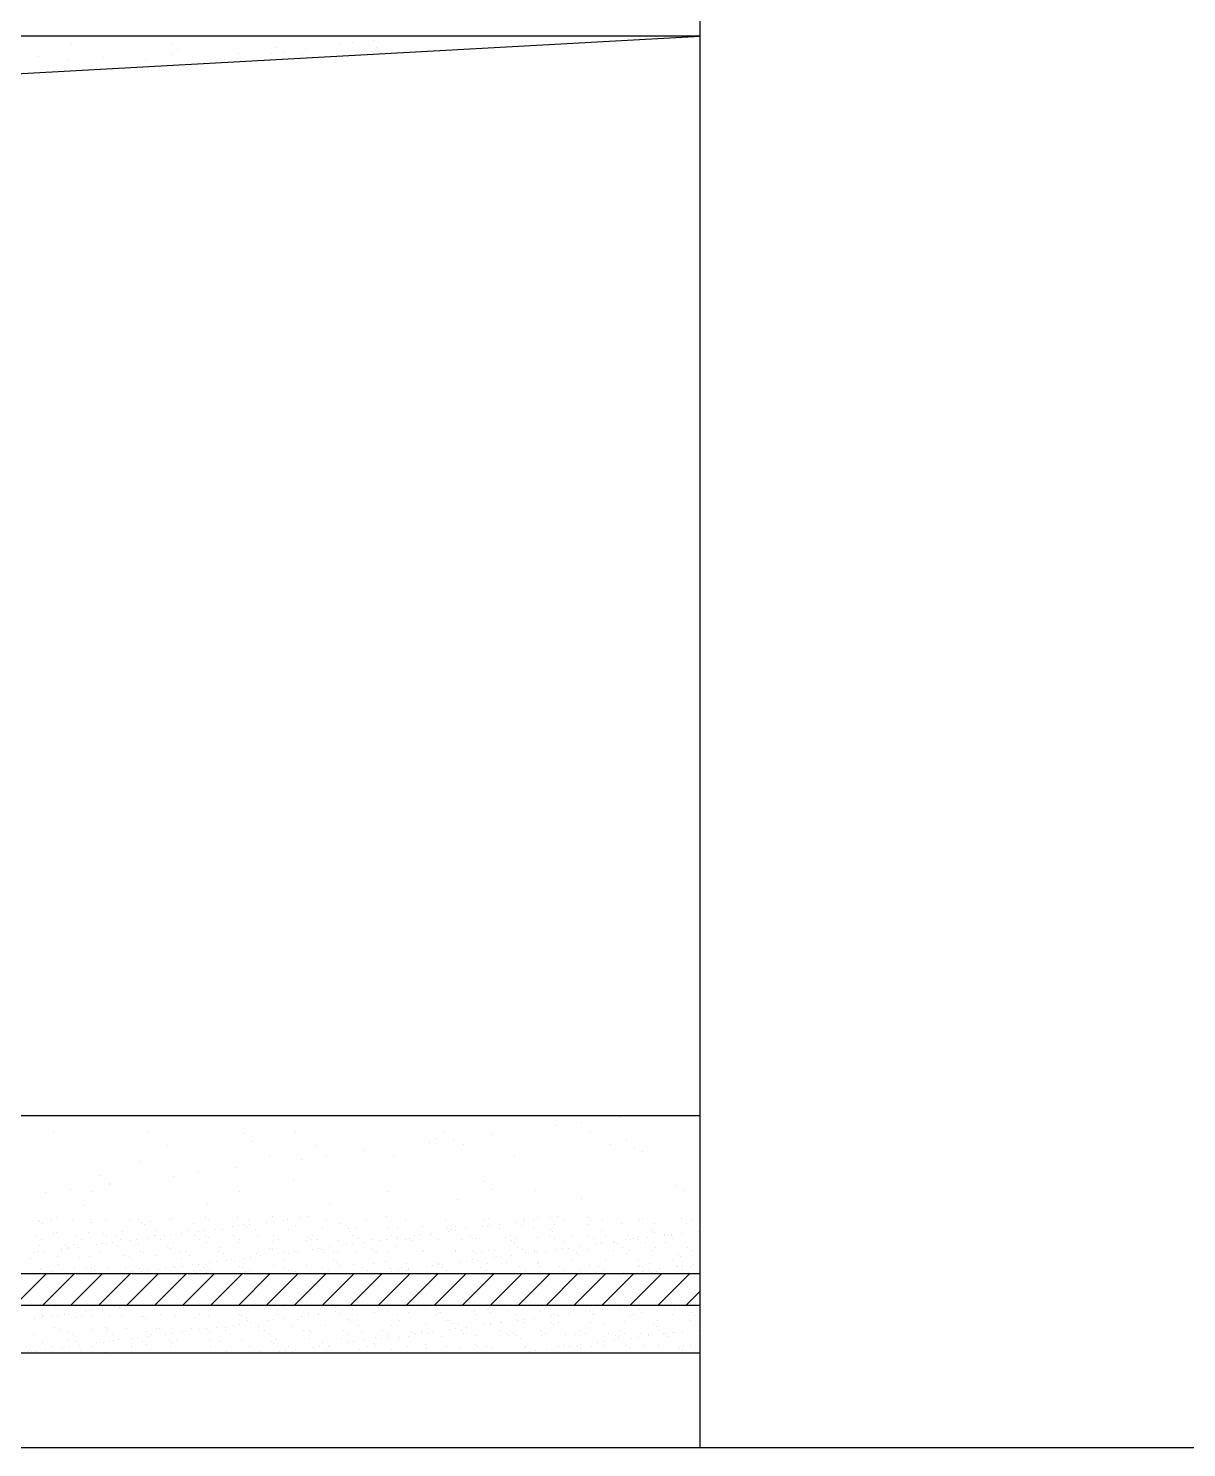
# Model space of a CAD drawing. Header units: inches. Extents: x 11.8 to 54.3, y 10.8 to 35.6.
# Drawn here: x 46.5307 to 46.8967, y 31.4983 to 31.9468 of the extents above; entities that cross this region are included whole.
import ezdxf

# ---------------------------------------------------------------- set-up
doc = ezdxf.new("R2010")
doc.units = ezdxf.units.IN
doc.header["$MEASUREMENT"] = 0
for name, color, linetype in [('02', 2, 'Continuous'), ('1', 1, 'Continuous'), ('8', 8, 'Continuous')]:
    doc.layers.add(name, color=color, linetype=linetype)

msp = doc.modelspace()

# ---------------------------------------------------------------- hatches: boundary and pattern name
at = {"layer": '8'}
h = msp.add_hatch(dxfattribs=at)
h.set_pattern_fill('ANSI31,_O', color=256, scale=0.05)
h.set_pattern_definition([(45, (-9.120523, 36.795908), (-0.0044194174, 0.0044194174), [])])
h.paths.add_polyline_path([(45.65206, 31.55334), (45.65206, 31.54334), (46.74306, 31.54334), (46.74306, 31.55334)])

# ---------------------------------------------------------------- linework, layer by layer
at = {"layer": '02'}
for p, q in [((46.74306, 31.49834), (46.74306, 32.83234)), ((46.74306, 31.94434), (45.65206, 31.94434)), ((46.19756, 31.91434), (46.74306, 31.94434)), ((46.63331, 31.94228), (46.63331, 31.94228)), ((46.63981, 31.94314), (46.63981, 31.94314)), ((46.53402, 31.9378), (46.53402, 31.9378)), ((46.54437, 31.94192), (46.54437, 31.94192)), ((46.55448, 31.93771), (46.55448, 31.93771)), ((46.57609, 31.93848), (46.57609, 31.93848)), ((46.57638, 31.94165), (46.57638, 31.94165)), ((46.57785, 31.94029), (46.57785, 31.94029)), ((46.59703, 31.93875), (46.59703, 31.93875)), ((46.60761, 31.9389), (46.60761, 31.9389)), ((46.60886, 31.94094), (46.60886, 31.94094)), ((46.61177, 31.93945), (46.61177, 31.93945)), ((46.6175, 31.93865), (46.6175, 31.93865)), ((46.61828, 31.94031), (46.61828, 31.94031)), ((46.62914, 31.94174), (46.62914, 31.94174)), ((46.6391, 31.93943), (46.6391, 31.93943)), ((46.64087, 31.94066), (46.64087, 31.94066)), ((46.64235, 31.93931), (46.64235, 31.93931)), ((46.54297, 31.93676), (46.54297, 31.93676)), ((46.54634, 31.93461), (46.54634, 31.93461)), ((46.55233, 31.93462), (46.55233, 31.93462)), ((46.56788, 31.93681), (46.56788, 31.93681)), ((46.58608, 31.93607), (46.58608, 31.93607)), ((46.59024, 31.93661), (46.59024, 31.93661)), ((46.59279, 31.93685), (46.59279, 31.93685)), ((46.59674, 31.93747), (46.59674, 31.93747)), ((45.65206, 31.60334), (46.74306, 31.60334)), ((46.71777, 31.60272), (46.71777, 31.60272)), ((46.53868, 31.59799), (46.53868, 31.59799)), ((46.56838, 31.59786), (46.56838, 31.59786)), ((46.59871, 31.59747), (46.59871, 31.59747)), ((46.61509, 31.59794), (46.61509, 31.59794)), ((46.6618, 31.59803), (46.6618, 31.59803)), ((46.67739, 31.59741), (46.67739, 31.59741)), ((46.69777, 31.60009), (46.69777, 31.60009)), ((46.70557, 31.60112), (46.70557, 31.60112)), ((46.70852, 31.59811), (46.70852, 31.59811)), ((46.57471, 31.59383), (46.57471, 31.59383)), ((46.60147, 31.59494), (46.60147, 31.59494)), ((46.62142, 31.59391), (46.62142, 31.59391)), ((46.65739, 31.59478), (46.65739, 31.59478)), ((46.65961, 31.59614), (46.65961, 31.59614)), ((46.6652, 31.5958), (46.6652, 31.5958)), ((46.66813, 31.594), (46.66813, 31.594)), ((46.71484, 31.59408), (46.71484, 31.59408)), ((46.71963, 31.59563), (46.71963, 31.59563)), ((46.7224, 31.59309), (46.7224, 31.59309)), ((46.56629, 31.58877), (46.56629, 31.58877)), ((46.60681, 31.59023), (46.60681, 31.59023)), ((46.61701, 31.58946), (46.61701, 31.58946)), ((46.62482, 31.59049), (46.62482, 31.59049)), ((46.63701, 31.59209), (46.63701, 31.59209)), ((46.64607, 31.59073), (46.64607, 31.59073)), ((46.68444, 31.59054), (46.68444, 31.59054)), ((46.72496, 31.592), (46.72496, 31.592)), ((46.55361, 31.5843), (46.55361, 31.5843)), ((46.57664, 31.58414), (46.57664, 31.58414)), ((46.58444, 31.58517), (46.58444, 31.58517)), ((46.59664, 31.58678), (46.59664, 31.58678)), ((46.54407, 31.57986), (46.54407, 31.57986)), ((46.55077, 31.57924), (46.55077, 31.57924)), ((46.55626, 31.58146), (46.55626, 31.58146)), ((46.55638, 31.58177), (46.55638, 31.58177)), ((46.59748, 31.57932), (46.59748, 31.57932)), ((46.61452, 31.58298), (46.61452, 31.58298)), ((46.64419, 31.57941), (46.64419, 31.57941)), ((46.67454, 31.58246), (46.67454, 31.58246)), ((46.67731, 31.57993), (46.67731, 31.57993)), ((46.6909, 31.57949), (46.6909, 31.57949)), ((46.73545, 31.58114), (46.73545, 31.58114)), ((46.73761, 31.57958), (46.73761, 31.57958)), ((46.53626, 31.57883), (46.53626, 31.57883)), ((46.54821, 31.57489), (46.54821, 31.57489)), ((46.58747, 31.57539), (46.58747, 31.57539)), ((46.62584, 31.5752), (46.62584, 31.5752)), ((46.66635, 31.57666), (46.66635, 31.57666)), ((46.70562, 31.57716), (46.70562, 31.57716)), ((46.53224, 31.57017), (46.53224, 31.57017)), ((46.53394, 31.56999), (46.53394, 31.56999)), ((46.53767, 31.57089), (46.53767, 31.57089)), ((46.53789, 31.57025), (46.53789, 31.57025)), ((46.53975, 31.57116), (46.53975, 31.57116)), ((46.54474, 31.57038), (46.54474, 31.57038)), ((46.55034, 31.57027), (46.55034, 31.57027)), ((46.55521, 31.57051), (46.55521, 31.57051)), ((46.5628, 31.5703), (46.5628, 31.5703)), ((46.56544, 31.57046), (46.56544, 31.57046)), ((46.57526, 31.57032), (46.57526, 31.57032)), ((46.57625, 31.57085), (46.57625, 31.57085)), ((46.58672, 31.57098), (46.58672, 31.57098)), ((46.58771, 31.57034), (46.58771, 31.57034)), ((46.59695, 31.57093), (46.59695, 31.57093)), ((46.60017, 31.57036), (46.60017, 31.57036)), ((46.60775, 31.57132), (46.60775, 31.57132)), ((46.6113, 31.57023), (46.6113, 31.57023)), ((46.61263, 31.57039), (46.61263, 31.57039)), ((46.61673, 31.57094), (46.61673, 31.57094)), ((46.61881, 31.57122), (46.61881, 31.57122)), ((46.62508, 31.57041), (46.62508, 31.57041)), ((46.63754, 31.57043), (46.63754, 31.57043)), ((46.64385, 31.57123), (46.64385, 31.57123)), ((46.65, 31.57045), (46.65, 31.57045)), ((46.66245, 31.57048), (46.66245, 31.57048)), ((46.67491, 31.5705), (46.67491, 31.5705)), ((46.6761, 31.57074), (46.6761, 31.57074)), ((46.68736, 31.57052), (46.68736, 31.57052)), ((46.69035, 31.57028), (46.69035, 31.57028)), ((46.69161, 31.57106), (46.69161, 31.57106)), ((46.69579, 31.57099), (46.69579, 31.57099)), ((46.69787, 31.57127), (46.69787, 31.57127)), ((46.69982, 31.57054), (46.69982, 31.57054)), ((46.70761, 31.57093), (46.70761, 31.57093)), ((46.70835, 31.57025), (46.70835, 31.57025)), ((46.71228, 31.57057), (46.71228, 31.57057)), ((46.72385, 31.57057), (46.72385, 31.57057)), ((46.72473, 31.57059), (46.72473, 31.57059)), ((46.73719, 31.57061), (46.73719, 31.57061)), ((46.73986, 31.57043), (46.73986, 31.57043)), ((46.53435, 31.56987), (46.53435, 31.56987)), ((46.53509, 31.5692), (46.53509, 31.5692)), ((46.53857, 31.56601), (46.53857, 31.56601)), ((46.53958, 31.56642), (46.53958, 31.56642)), ((46.54982, 31.56637), (46.54982, 31.56637)), ((46.55059, 31.56952), (46.55059, 31.56952)), ((46.55457, 31.56587), (46.55457, 31.56587)), ((46.56062, 31.56676), (46.56062, 31.56676)), ((46.5666, 31.56938), (46.5666, 31.56938)), ((46.56734, 31.5687), (46.56734, 31.5687)), ((46.56943, 31.56981), (46.56943, 31.56981)), ((46.57082, 31.56552), (46.57082, 31.56552)), ((46.57109, 31.56689), (46.57109, 31.56689)), ((46.57574, 31.56555), (46.57574, 31.56555)), ((46.57899, 31.56597), (46.57899, 31.56597)), ((46.58132, 31.56684), (46.58132, 31.56684)), ((46.58284, 31.56903), (46.58284, 31.56903)), ((46.58443, 31.56669), (46.58443, 31.56669)), ((46.58651, 31.56696), (46.58651, 31.56696)), ((46.58976, 31.56739), (46.58976, 31.56739)), ((46.59212, 31.56723), (46.59212, 31.56723)), ((46.59519, 31.56811), (46.59519, 31.56811)), ((46.59728, 31.56838), (46.59728, 31.56838)), ((46.59885, 31.56889), (46.59885, 31.56889)), ((46.59958, 31.56821), (46.59958, 31.56821)), ((46.60053, 31.56881), (46.60053, 31.56881)), ((46.6026, 31.56737), (46.6026, 31.56737)), ((46.60596, 31.56952), (46.60596, 31.56952)), ((46.60804, 31.5698), (46.60804, 31.5698)), ((46.61283, 31.56732), (46.61283, 31.56732)), ((46.61509, 31.56853), (46.61509, 31.56853)), ((46.62363, 31.56771), (46.62363, 31.56771)), ((46.62945, 31.5693), (46.62945, 31.5693)), ((46.63109, 31.5684), (46.63109, 31.5684)), ((46.63183, 31.56772), (46.63183, 31.56772)), ((46.63222, 31.56676), (46.63222, 31.56676)), ((46.6341, 31.56784), (46.6341, 31.56784)), ((46.64433, 31.56779), (46.64433, 31.56779)), ((46.64733, 31.56804), (46.64733, 31.56804)), ((46.6548, 31.5656), (46.6548, 31.5656)), ((46.65514, 31.56818), (46.65514, 31.56818)), ((46.65805, 31.56603), (46.65805, 31.56603)), ((46.66334, 31.56791), (46.66334, 31.56791)), ((46.66349, 31.56674), (46.66349, 31.56674)), ((46.66408, 31.56723), (46.66408, 31.56723)), ((46.66557, 31.56701), (46.66557, 31.56701)), ((46.66561, 31.56831), (46.66561, 31.56831)), ((46.66882, 31.56744), (46.66882, 31.56744)), ((46.67425, 31.56816), (46.67425, 31.56816)), ((46.67584, 31.56826), (46.67584, 31.56826)), ((46.67633, 31.56843), (46.67633, 31.56843)), ((46.67958, 31.56755), (46.67958, 31.56755)), ((46.67959, 31.56886), (46.67959, 31.56886)), ((46.68284, 31.56545), (46.68284, 31.56545)), ((46.68502, 31.56958), (46.68502, 31.56958)), ((46.68664, 31.56865), (46.68664, 31.56865)), ((46.6871, 31.56985), (46.6871, 31.56985)), ((46.69036, 31.56797), (46.69036, 31.56797)), ((46.69529, 31.56547), (46.69529, 31.56547)), ((46.69559, 31.56741), (46.69559, 31.56741)), ((46.69633, 31.56674), (46.69633, 31.56674)), ((46.69711, 31.56879), (46.69711, 31.56879)), ((46.70735, 31.56874), (46.70735, 31.56874)), ((46.70775, 31.56549), (46.70775, 31.56549)), ((46.71183, 31.56706), (46.71183, 31.56706)), ((46.71815, 31.56913), (46.71815, 31.56913)), ((46.72021, 31.56552), (46.72021, 31.56552)), ((46.72784, 31.56692), (46.72784, 31.56692)), ((46.72857, 31.56625), (46.72857, 31.56625)), ((46.72862, 31.56926), (46.72862, 31.56926)), ((46.7316, 31.56571), (46.7316, 31.56571)), ((46.73266, 31.56554), (46.73266, 31.56554)), ((46.73386, 31.56565), (46.73386, 31.56565)), ((46.73403, 31.56551), (46.73403, 31.56551)), ((46.73711, 31.56608), (46.73711, 31.56608)), ((46.73885, 31.56921), (46.73885, 31.56921)), ((46.7406, 31.56976), (46.7406, 31.56976)), ((46.74254, 31.56679), (46.74254, 31.56679)), ((46.53336, 31.56518), (46.53336, 31.56518)), ((46.53419, 31.56228), (46.53419, 31.56228)), ((46.53504, 31.5641), (46.53504, 31.5641)), ((46.54136, 31.56102), (46.54136, 31.56102)), ((46.54255, 31.56236), (46.54255, 31.56236)), ((46.54329, 31.56168), (46.54329, 31.56168)), ((46.54344, 31.56129), (46.54344, 31.56129)), ((46.54499, 31.56267), (46.54499, 31.56267)), ((46.54581, 31.5652), (46.54581, 31.5652)), ((46.54669, 31.56172), (46.54669, 31.56172)), ((46.5475, 31.56412), (46.5475, 31.56412)), ((46.55213, 31.56244), (46.55213, 31.56244)), ((46.55421, 31.56271), (46.55421, 31.56271)), ((46.55531, 31.56519), (46.55531, 31.56519)), ((46.55546, 31.5628), (46.55546, 31.5628)), ((46.55746, 31.56314), (46.55746, 31.56314)), ((46.55827, 31.56522), (46.55827, 31.56522)), ((46.55879, 31.562), (46.55879, 31.562)), ((46.55996, 31.56415), (46.55996, 31.56415)), ((46.56289, 31.56385), (46.56289, 31.56385)), ((46.56498, 31.56413), (46.56498, 31.56413)), ((46.56569, 31.56275), (46.56569, 31.56275)), ((46.56823, 31.56456), (46.56823, 31.56456)), ((46.57073, 31.56524), (46.57073, 31.56524)), ((46.57241, 31.56417), (46.57241, 31.56417)), ((46.57366, 31.56527), (46.57366, 31.56527)), ((46.5748, 31.56187), (46.5748, 31.56187)), ((46.57553, 31.56119), (46.57553, 31.56119)), ((46.5765, 31.56314), (46.5765, 31.56314)), ((46.58318, 31.56527), (46.58318, 31.56527)), ((46.58487, 31.56419), (46.58487, 31.56419)), ((46.58682, 31.56538), (46.58682, 31.56538)), ((46.58697, 31.56328), (46.58697, 31.56328)), ((46.58756, 31.5647), (46.58756, 31.5647)), ((46.59104, 31.56151), (46.59104, 31.56151)), ((46.59564, 31.56529), (46.59564, 31.56529)), ((46.5972, 31.56323), (46.5972, 31.56323)), ((46.59733, 31.56422), (46.59733, 31.56422)), ((46.60306, 31.56502), (46.60306, 31.56502)), ((46.60704, 31.56138), (46.60704, 31.56138)), ((46.60775, 31.56132), (46.60775, 31.56132)), ((46.608, 31.56362), (46.608, 31.56362)), ((46.6081, 31.56531), (46.6081, 31.56531)), ((46.60978, 31.56424), (46.60978, 31.56424)), ((46.61847, 31.56375), (46.61847, 31.56375)), ((46.61907, 31.56489), (46.61907, 31.56489)), ((46.61981, 31.56421), (46.61981, 31.56421)), ((46.62042, 31.56107), (46.62042, 31.56107)), ((46.62055, 31.56534), (46.62055, 31.56534)), ((46.62224, 31.56426), (46.62224, 31.56426)), ((46.6225, 31.56134), (46.6225, 31.56134)), ((46.62329, 31.56102), (46.62329, 31.56102)), ((46.62575, 31.56177), (46.62575, 31.56177)), ((46.62871, 31.5637), (46.62871, 31.5637)), ((46.63118, 31.56249), (46.63118, 31.56249)), ((46.63301, 31.56536), (46.63301, 31.56536)), ((46.63327, 31.56276), (46.63327, 31.56276)), ((46.6347, 31.56428), (46.6347, 31.56428)), ((46.63531, 31.56453), (46.63531, 31.56453)), ((46.63652, 31.56319), (46.63652, 31.56319)), ((46.63951, 31.56409), (46.63951, 31.56409)), ((46.64195, 31.56391), (46.64195, 31.56391)), ((46.64403, 31.56418), (46.64403, 31.56418)), ((46.64547, 31.56538), (46.64547, 31.56538)), ((46.64702, 31.56182), (46.64702, 31.56182)), ((46.64715, 31.56431), (46.64715, 31.56431)), ((46.64729, 31.56461), (46.64729, 31.56461)), ((46.64998, 31.56422), (46.64998, 31.56422)), ((46.65132, 31.5644), (46.65132, 31.5644)), ((46.65205, 31.56372), (46.65205, 31.56372)), ((46.65272, 31.56532), (46.65272, 31.56532)), ((46.65792, 31.5654), (46.65792, 31.5654)), ((46.65961, 31.56433), (46.65961, 31.56433)), ((46.66021, 31.56417), (46.66021, 31.56417)), ((46.66756, 31.56404), (46.66756, 31.56404)), ((46.67038, 31.56543), (46.67038, 31.56543)), ((46.67102, 31.56456), (46.67102, 31.56456)), ((46.67207, 31.56435), (46.67207, 31.56435)), ((46.68149, 31.5647), (46.68149, 31.5647)), ((46.68356, 31.5639), (46.68356, 31.5639)), ((46.6843, 31.56323), (46.6843, 31.56323)), ((46.68452, 31.56437), (46.68452, 31.56437)), ((46.68539, 31.56164), (46.68539, 31.56164)), ((46.6869, 31.56095), (46.6869, 31.56095)), ((46.69172, 31.56465), (46.69172, 31.56465)), ((46.69698, 31.5644), (46.69698, 31.5644)), ((46.69737, 31.56108), (46.69737, 31.56108)), ((46.69947, 31.56112), (46.69947, 31.56112)), ((46.69981, 31.56355), (46.69981, 31.56355)), ((46.70156, 31.5614), (46.70156, 31.5614)), ((46.70252, 31.56504), (46.70252, 31.56504)), ((46.70481, 31.56182), (46.70481, 31.56182)), ((46.7076, 31.56103), (46.7076, 31.56103)), ((46.70944, 31.56442), (46.70944, 31.56442)), ((46.71024, 31.56254), (46.71024, 31.56254)), ((46.7116, 31.56307), (46.7116, 31.56307)), ((46.71232, 31.56281), (46.71232, 31.56281)), ((46.71299, 31.56517), (46.71299, 31.56517)), ((46.71558, 31.56324), (46.71558, 31.56324)), ((46.71581, 31.56341), (46.71581, 31.56341)), ((46.71655, 31.56274), (46.71655, 31.56274)), ((46.7184, 31.56142), (46.7184, 31.56142)), ((46.7194, 31.5641), (46.7194, 31.5641)), ((46.72101, 31.56396), (46.72101, 31.56396)), ((46.72189, 31.56444), (46.72189, 31.56444)), ((46.72309, 31.56423), (46.72309, 31.56423)), ((46.72323, 31.56512), (46.72323, 31.56512)), ((46.7259, 31.5631), (46.7259, 31.5631)), ((46.72634, 31.56466), (46.72634, 31.56466)), ((46.72887, 31.56155), (46.72887, 31.56155)), ((46.73178, 31.56537), (46.73178, 31.56537)), ((46.73205, 31.56306), (46.73205, 31.56306)), ((46.73435, 31.56446), (46.73435, 31.56446)), ((46.7391, 31.5615), (46.7391, 31.5615)), ((46.53126, 31.55817), (46.53126, 31.55817)), ((46.53267, 31.55988), (46.53267, 31.55988)), ((46.53378, 31.56021), (46.53378, 31.56021)), ((46.53593, 31.5603), (46.53593, 31.5603)), ((46.53983, 31.55871), (46.53983, 31.55871)), ((46.54112, 31.56023), (46.54112, 31.56023)), ((46.54677, 31.55849), (46.54677, 31.55849)), ((46.55007, 31.55866), (46.55007, 31.55866)), ((46.55357, 31.56026), (46.55357, 31.56026)), ((46.56087, 31.55905), (46.56087, 31.55905)), ((46.56277, 31.55836), (46.56277, 31.55836)), ((46.56351, 31.55768), (46.56351, 31.55768)), ((46.56603, 31.56028), (46.56603, 31.56028)), ((46.56724, 31.55986), (46.56724, 31.55986)), ((46.57134, 31.55919), (46.57134, 31.55919)), ((46.57849, 31.5603), (46.57849, 31.5603)), ((46.57901, 31.558), (46.57901, 31.558)), ((46.5805, 31.5603), (46.5805, 31.5603)), ((46.58157, 31.55914), (46.58157, 31.55914)), ((46.58812, 31.55682), (46.58812, 31.55682)), ((46.5902, 31.55709), (46.5902, 31.55709)), ((46.59094, 31.56032), (46.59094, 31.56032)), ((46.59238, 31.55953), (46.59238, 31.55953)), ((46.59345, 31.55752), (46.59345, 31.55752)), ((46.59502, 31.55787), (46.59502, 31.55787)), ((46.59576, 31.55719), (46.59576, 31.55719)), ((46.59888, 31.55824), (46.59888, 31.55824)), ((46.60096, 31.55851), (46.60096, 31.55851)), ((46.60285, 31.55966), (46.60285, 31.55966)), ((46.6034, 31.56035), (46.6034, 31.56035)), ((46.60422, 31.55894), (46.60422, 31.55894)), ((46.60778, 31.5607), (46.60778, 31.5607)), ((46.60965, 31.55965), (46.60965, 31.55965)), ((46.61126, 31.55751), (46.61126, 31.55751)), ((46.61173, 31.55993), (46.61173, 31.55993)), ((46.61308, 31.55961), (46.61308, 31.55961)), ((46.61498, 31.56036), (46.61498, 31.56036)), ((46.61586, 31.56037), (46.61586, 31.56037)), ((46.62388, 31.56), (46.62388, 31.56)), ((46.62721, 31.56038), (46.62721, 31.56038)), ((46.62727, 31.55737), (46.62727, 31.55737)), ((46.628, 31.5567), (46.628, 31.5567)), ((46.62831, 31.56039), (46.62831, 31.56039)), ((46.63435, 31.56013), (46.63435, 31.56013)), ((46.63929, 31.56088), (46.63929, 31.56088)), ((46.64003, 31.56021), (46.64003, 31.56021)), ((46.64077, 31.56041), (46.64077, 31.56041)), ((46.64351, 31.55702), (46.64351, 31.55702)), ((46.64459, 31.56008), (46.64459, 31.56008)), ((46.65023, 31.55652), (46.65023, 31.55652)), ((46.65323, 31.56044), (46.65323, 31.56044)), ((46.65539, 31.56047), (46.65539, 31.56047)), ((46.65553, 31.56053), (46.65553, 31.56053)), ((46.65951, 31.55688), (46.65951, 31.55688)), ((46.66047, 31.55647), (46.66047, 31.55647)), ((46.66568, 31.56046), (46.66568, 31.56046)), ((46.66586, 31.56061), (46.66586, 31.56061)), ((46.66717, 31.55687), (46.66717, 31.55687)), ((46.66926, 31.55714), (46.66926, 31.55714)), ((46.67122, 31.55776), (46.67122, 31.55776)), ((46.67127, 31.55686), (46.67127, 31.55686)), ((46.67154, 31.56039), (46.67154, 31.56039)), ((46.67228, 31.55972), (46.67228, 31.55972)), ((46.67251, 31.55757), (46.67251, 31.55757)), ((46.67392, 31.56047), (46.67392, 31.56047)), ((46.67576, 31.55653), (46.67576, 31.55653)), ((46.67609, 31.56056), (46.67609, 31.56056)), ((46.67794, 31.55829), (46.67794, 31.55829)), ((46.67814, 31.56048), (46.67814, 31.56048)), ((46.67903, 31.55879), (46.67903, 31.55879)), ((46.68002, 31.55856), (46.68002, 31.55856)), ((46.68174, 31.55699), (46.68174, 31.55699)), ((46.68327, 31.55899), (46.68327, 31.55899)), ((46.68778, 31.56004), (46.68778, 31.56004)), ((46.68871, 31.5597), (46.68871, 31.5597)), ((46.6906, 31.56051), (46.6906, 31.56051)), ((46.69079, 31.55998), (46.69079, 31.55998)), ((46.69122, 31.56039), (46.69122, 31.56039)), ((46.69197, 31.55694), (46.69197, 31.55694)), ((46.69404, 31.56041), (46.69404, 31.56041)), ((46.70277, 31.55733), (46.70277, 31.55733)), ((46.70305, 31.56053), (46.70305, 31.56053)), ((46.70379, 31.5599), (46.70379, 31.5599)), ((46.70452, 31.55923), (46.70452, 31.55923)), ((46.71325, 31.55746), (46.71325, 31.55746)), ((46.71551, 31.56055), (46.71551, 31.56055)), ((46.72003, 31.55955), (46.72003, 31.55955)), ((46.72063, 31.56055), (46.72063, 31.56055)), ((46.72348, 31.55741), (46.72348, 31.55741)), ((46.72696, 31.55652), (46.72696, 31.55652)), ((46.72797, 31.56057), (46.72797, 31.56057)), ((46.73428, 31.5578), (46.73428, 31.5578)), ((46.73603, 31.55941), (46.73603, 31.55941)), ((46.73677, 31.55874), (46.73677, 31.55874)), ((46.74042, 31.5606), (46.74042, 31.5606)), ((45.65206, 31.55334), (46.74306, 31.55334)), ((46.53444, 31.55457), (46.53444, 31.55457)), ((46.53474, 31.55498), (46.53474, 31.55498)), ((46.53659, 31.55516), (46.53659, 31.55516)), ((46.53827, 31.55409), (46.53827, 31.55409)), ((46.54011, 31.55618), (46.54011, 31.55618)), ((46.54524, 31.55496), (46.54524, 31.55496)), ((46.54904, 31.55518), (46.54904, 31.55518)), ((46.55073, 31.55411), (46.55073, 31.55411)), ((46.55075, 31.55485), (46.55075, 31.55485)), ((46.55148, 31.55417), (46.55148, 31.55417)), ((46.55571, 31.55509), (46.55571, 31.55509)), ((46.5615, 31.55521), (46.5615, 31.55521)), ((46.56319, 31.55413), (46.56319, 31.55413)), ((46.56595, 31.55505), (46.56595, 31.55505)), ((46.56658, 31.55398), (46.56658, 31.55398)), ((46.56699, 31.55449), (46.56699, 31.55449)), ((46.56866, 31.55426), (46.56866, 31.55426)), ((46.57192, 31.55468), (46.57192, 31.55468)), ((46.57396, 31.55523), (46.57396, 31.55523)), ((46.57564, 31.55415), (46.57564, 31.55415)), ((46.57675, 31.55543), (46.57675, 31.55543)), ((46.57735, 31.5554), (46.57735, 31.5554)), ((46.57943, 31.55567), (46.57943, 31.55567)), ((46.58268, 31.5561), (46.58268, 31.5561)), ((46.583, 31.55435), (46.583, 31.55435)), ((46.58373, 31.55368), (46.58373, 31.55368)), ((46.58436, 31.55613), (46.58436, 31.55613)), ((46.58641, 31.55525), (46.58641, 31.55525)), ((46.58682, 31.55627), (46.58682, 31.55627)), ((46.58712, 31.5536), (46.58712, 31.5536)), ((46.58722, 31.55557), (46.58722, 31.55557)), ((46.5881, 31.55418), (46.5881, 31.55418)), ((46.59745, 31.55552), (46.59745, 31.55552)), ((46.59887, 31.55527), (46.59887, 31.55527)), ((46.59924, 31.554), (46.59924, 31.554)), ((46.60056, 31.5542), (46.60056, 31.5542)), ((46.60826, 31.55591), (46.60826, 31.55591)), ((46.61133, 31.5553), (46.61133, 31.5553)), ((46.61301, 31.55422), (46.61301, 31.55422)), ((46.61524, 31.55386), (46.61524, 31.55386)), ((46.61873, 31.55604), (46.61873, 31.55604)), ((46.62378, 31.55532), (46.62378, 31.55532)), ((46.62547, 31.55424), (46.62547, 31.55424)), ((46.62896, 31.55599), (46.62896, 31.55599)), ((46.63148, 31.55351), (46.63148, 31.55351)), ((46.63353, 31.55635), (46.63353, 31.55635)), ((46.63624, 31.55534), (46.63624, 31.55534)), ((46.63793, 31.55427), (46.63793, 31.55427)), ((46.63865, 31.55347), (46.63865, 31.55347)), ((46.63976, 31.55638), (46.63976, 31.55638)), ((46.64527, 31.55481), (46.64527, 31.55481)), ((46.64564, 31.55403), (46.64564, 31.55403)), ((46.64749, 31.55337), (46.64749, 31.55337)), ((46.64772, 31.55431), (46.64772, 31.55431)), ((46.6487, 31.55536), (46.6487, 31.55536)), ((46.65038, 31.55429), (46.65038, 31.55429)), ((46.65084, 31.55508), (46.65084, 31.55508)), ((46.65097, 31.55474), (46.65097, 31.55474)), ((46.65641, 31.55545), (46.65641, 31.55545)), ((46.65849, 31.55573), (46.65849, 31.55573)), ((46.66025, 31.55621), (46.66025, 31.55621)), ((46.66115, 31.55539), (46.66115, 31.55539)), ((46.66174, 31.55615), (46.66174, 31.55615)), ((46.66284, 31.55431), (46.66284, 31.55431)), ((46.67361, 31.55541), (46.67361, 31.55541)), ((46.6753, 31.55433), (46.6753, 31.55433)), ((46.68024, 31.55644), (46.68024, 31.55644)), ((46.68607, 31.55543), (46.68607, 31.55543)), ((46.68775, 31.55436), (46.68775, 31.55436)), ((46.69176, 31.55639), (46.69176, 31.55639)), ((46.6925, 31.55572), (46.6925, 31.55572)), ((46.69762, 31.55337), (46.69762, 31.55337)), ((46.69852, 31.55545), (46.69852, 31.55545)), ((46.70021, 31.55438), (46.70021, 31.55438)), ((46.70529, 31.55429), (46.70529, 31.55429)), ((46.708, 31.55604), (46.708, 31.55604)), ((46.71098, 31.55548), (46.71098, 31.55548)), ((46.71267, 31.5544), (46.71267, 31.5544)), ((46.71865, 31.55371), (46.71865, 31.55371)), ((46.71926, 31.55337), (46.71926, 31.55337)), ((46.72344, 31.5555), (46.72344, 31.5555)), ((46.72401, 31.5559), (46.72401, 31.5559)), ((46.7247, 31.55409), (46.7247, 31.55409)), ((46.72475, 31.55522), (46.72475, 31.55522)), ((46.72512, 31.55443), (46.72512, 31.55443)), ((46.72678, 31.55436), (46.72678, 31.55436)), ((46.72912, 31.55385), (46.72912, 31.55385)), ((46.73003, 31.55479), (46.73003, 31.55479)), ((46.73546, 31.5555), (46.73546, 31.5555)), ((46.73589, 31.55552), (46.73589, 31.55552)), ((46.73755, 31.55578), (46.73755, 31.55578)), ((46.73758, 31.55445), (46.73758, 31.55445)), ((46.73936, 31.5538), (46.73936, 31.5538)), ((46.74025, 31.55555), (46.74025, 31.55555)), ((46.7408, 31.55621), (46.7408, 31.55621)), ((45.65206, 31.54334), (46.74306, 31.54334)), ((46.54034, 31.5433), (46.54034, 31.5433)), ((46.54766, 31.54315), (46.54766, 31.54315)), ((46.55057, 31.54325), (46.55057, 31.54325)), ((46.57917, 31.54333), (46.57917, 31.54333)), ((46.64064, 31.54302), (46.64064, 31.54302)), ((46.7197, 31.54307), (46.7197, 31.54307)), ((46.53254, 31.53914), (46.53254, 31.53914)), ((46.5349, 31.54031), (46.5349, 31.54031)), ((46.53494, 31.53916), (46.53494, 31.53916)), ((46.53512, 31.54018), (46.53512, 31.54018)), ((46.53563, 31.53964), (46.53563, 31.53964)), ((46.53797, 31.53986), (46.53797, 31.53986)), ((46.53927, 31.54297), (46.53927, 31.54297)), ((46.54005, 31.54013), (46.54005, 31.54013)), ((46.54203, 31.54043), (46.54203, 31.54043)), ((46.5433, 31.54056), (46.5433, 31.54056)), ((46.54575, 31.53955), (46.54575, 31.53955)), ((46.54758, 31.5402), (46.54758, 31.5402)), ((46.54874, 31.54128), (46.54874, 31.54128)), ((46.55009, 31.54181), (46.55009, 31.54181)), ((46.55082, 31.54155), (46.55082, 31.54155)), ((46.55114, 31.53996), (46.55114, 31.53996)), ((46.55407, 31.54198), (46.55407, 31.54198)), ((46.55622, 31.53968), (46.55622, 31.53968)), ((46.5579, 31.54284), (46.5579, 31.54284)), ((46.5595, 31.54269), (46.5595, 31.54269)), ((46.56003, 31.54022), (46.56003, 31.54022)), ((46.56158, 31.54297), (46.56158, 31.54297)), ((46.56288, 31.54168), (46.56288, 31.54168)), ((46.56645, 31.53963), (46.56645, 31.53963)), ((46.56714, 31.53982), (46.56714, 31.53982)), ((46.56788, 31.53914), (46.56788, 31.53914)), ((46.57249, 31.54025), (46.57249, 31.54025)), ((46.57725, 31.54002), (46.57725, 31.54002)), ((46.57991, 31.54266), (46.57991, 31.54266)), ((46.58339, 31.53947), (46.58339, 31.53947)), ((46.58495, 31.54027), (46.58495, 31.54027)), ((46.58772, 31.54015), (46.58772, 31.54015)), ((46.59541, 31.54298), (46.59541, 31.54298)), ((46.5974, 31.54029), (46.5974, 31.54029)), ((46.59796, 31.5401), (46.59796, 31.5401)), ((46.59939, 31.53933), (46.59939, 31.53933)), ((46.60013, 31.53865), (46.60013, 31.53865)), ((46.60017, 31.54164), (46.60017, 31.54164)), ((46.60834, 31.53877), (46.60834, 31.53877)), ((46.60876, 31.54049), (46.60876, 31.54049)), ((46.60959, 31.54176), (46.60959, 31.54176)), ((46.60986, 31.54031), (46.60986, 31.54031)), ((46.61142, 31.54284), (46.61142, 31.54284)), ((46.61159, 31.5392), (46.61159, 31.5392)), ((46.61215, 31.54216), (46.61215, 31.54216)), ((46.61563, 31.53898), (46.61563, 31.53898)), ((46.61703, 31.53991), (46.61703, 31.53991)), ((46.61911, 31.54018), (46.61911, 31.54018)), ((46.61923, 31.54063), (46.61923, 31.54063)), ((46.62232, 31.54034), (46.62232, 31.54034)), ((46.62236, 31.54061), (46.62236, 31.54061)), ((46.62766, 31.54249), (46.62766, 31.54249)), ((46.62779, 31.54133), (46.62779, 31.54133)), ((46.62946, 31.54058), (46.62946, 31.54058)), ((46.62987, 31.5416), (46.62987, 31.5416)), ((46.63164, 31.53884), (46.63164, 31.53884)), ((46.63313, 31.54203), (46.63313, 31.54203)), ((46.63477, 31.54036), (46.63477, 31.54036)), ((46.63856, 31.54275), (46.63856, 31.54275)), ((46.64027, 31.54097), (46.64027, 31.54097)), ((46.64366, 31.54235), (46.64366, 31.54235)), ((46.6444, 31.54167), (46.6444, 31.54167)), ((46.64723, 31.54038), (46.64723, 31.54038)), ((46.65074, 31.5411), (46.65074, 31.5411)), ((46.6563, 31.54185), (46.6563, 31.54185)), ((46.65969, 31.5404), (46.65969, 31.5404)), ((46.65991, 31.542), (46.65991, 31.542)), ((46.6602, 31.54113), (46.6602, 31.54113)), ((46.66097, 31.54105), (46.66097, 31.54105)), ((46.66296, 31.53859), (46.66296, 31.53859)), ((46.67177, 31.54144), (46.67177, 31.54144)), ((46.67214, 31.54043), (46.67214, 31.54043)), ((46.67591, 31.54186), (46.67591, 31.54186)), ((46.67665, 31.54118), (46.67665, 31.54118)), ((46.68224, 31.54157), (46.68224, 31.54157)), ((46.6846, 31.54045), (46.6846, 31.54045)), ((46.68532, 31.53854), (46.68532, 31.53854)), ((46.6874, 31.53882), (46.6874, 31.53882)), ((46.69065, 31.53925), (46.69065, 31.53925)), ((46.69215, 31.5415), (46.69215, 31.5415)), ((46.69248, 31.54153), (46.69248, 31.54153)), ((46.69608, 31.53996), (46.69608, 31.53996)), ((46.69706, 31.54047), (46.69706, 31.54047)), ((46.69817, 31.54024), (46.69817, 31.54024)), ((46.70142, 31.54066), (46.70142, 31.54066)), ((46.70302, 31.54193), (46.70302, 31.54193)), ((46.70328, 31.54191), (46.70328, 31.54191)), ((46.70685, 31.54138), (46.70685, 31.54138)), ((46.70816, 31.54137), (46.70816, 31.54137)), ((46.7089, 31.54069), (46.7089, 31.54069)), ((46.70893, 31.54165), (46.70893, 31.54165)), ((46.70951, 31.5405), (46.70951, 31.5405)), ((46.71218, 31.54208), (46.71218, 31.54208)), ((46.71375, 31.54205), (46.71375, 31.54205)), ((46.71762, 31.5428), (46.71762, 31.5428)), ((46.7211, 31.5398), (46.7211, 31.5398)), ((46.72197, 31.54052), (46.72197, 31.54052)), ((46.72398, 31.542), (46.72398, 31.542)), ((46.7244, 31.54101), (46.7244, 31.54101)), ((46.73443, 31.54054), (46.73443, 31.54054)), ((46.73479, 31.54239), (46.73479, 31.54239)), ((46.74041, 31.54088), (46.74041, 31.54088)), ((46.74114, 31.5402), (46.74114, 31.5402)), ((46.53911, 31.53645), (46.53911, 31.53645)), ((46.54059, 31.53559), (46.54059, 31.53559)), ((46.54305, 31.53513), (46.54305, 31.53513)), ((46.54474, 31.53405), (46.54474, 31.53405)), ((46.55082, 31.53554), (46.55082, 31.53554)), ((46.55512, 31.53631), (46.55512, 31.53631)), ((46.55551, 31.53515), (46.55551, 31.53515)), ((46.55586, 31.53563), (46.55586, 31.53563)), ((46.55719, 31.53408), (46.55719, 31.53408)), ((46.56163, 31.53593), (46.56163, 31.53593)), ((46.56796, 31.53517), (46.56796, 31.53517)), ((46.56965, 31.5341), (46.56965, 31.5341)), ((46.57136, 31.53596), (46.57136, 31.53596)), ((46.5721, 31.53606), (46.5721, 31.53606)), ((46.57396, 31.53424), (46.57396, 31.53424)), ((46.57604, 31.53451), (46.57604, 31.53451)), ((46.57929, 31.53494), (46.57929, 31.53494)), ((46.58042, 31.5352), (46.58042, 31.5352)), ((46.58211, 31.53412), (46.58211, 31.53412)), ((46.58233, 31.53601), (46.58233, 31.53601)), ((46.58472, 31.53566), (46.58472, 31.53566)), ((46.58681, 31.53593), (46.58681, 31.53593)), ((46.58737, 31.53582), (46.58737, 31.53582)), ((46.5881, 31.53514), (46.5881, 31.53514)), ((46.59006, 31.53636), (46.59006, 31.53636)), ((46.59288, 31.53522), (46.59288, 31.53522)), ((46.59313, 31.5364), (46.59313, 31.5364)), ((46.59456, 31.53414), (46.59456, 31.53414)), ((46.59549, 31.53708), (46.59549, 31.53708)), ((46.59757, 31.53735), (46.59757, 31.53735)), ((46.60083, 31.53778), (46.60083, 31.53778)), ((46.6036, 31.53654), (46.6036, 31.53654)), ((46.60361, 31.53546), (46.60361, 31.53546)), ((46.60533, 31.53524), (46.60533, 31.53524)), ((46.60626, 31.53849), (46.60626, 31.53849)), ((46.60702, 31.53417), (46.60702, 31.53417)), ((46.61384, 31.53649), (46.61384, 31.53649)), ((46.61779, 31.53526), (46.61779, 31.53526)), ((46.61948, 31.53419), (46.61948, 31.53419)), ((46.61962, 31.53533), (46.61962, 31.53533)), ((46.62035, 31.53465), (46.62035, 31.53465)), ((46.62464, 31.53688), (46.62464, 31.53688)), ((46.63024, 31.53529), (46.63024, 31.53529)), ((46.63193, 31.53421), (46.63193, 31.53421)), ((46.63238, 31.53816), (46.63238, 31.53816)), ((46.63511, 31.53701), (46.63511, 31.53701)), ((46.63586, 31.53497), (46.63586, 31.53497)), ((46.6427, 31.53531), (46.6427, 31.53531)), ((46.64439, 31.53423), (46.64439, 31.53423)), ((46.64534, 31.53696), (46.64534, 31.53696)), ((46.64788, 31.53848), (46.64788, 31.53848)), ((46.65186, 31.53484), (46.65186, 31.53484)), ((46.6526, 31.53416), (46.6526, 31.53416)), ((46.65302, 31.53429), (46.65302, 31.53429)), ((46.6551, 31.53457), (46.6551, 31.53457)), ((46.65516, 31.53533), (46.65516, 31.53533)), ((46.65615, 31.53735), (46.65615, 31.53735)), ((46.65684, 31.53426), (46.65684, 31.53426)), ((46.65835, 31.53499), (46.65835, 31.53499)), ((46.66378, 31.53571), (46.66378, 31.53571)), ((46.66389, 31.53835), (46.66389, 31.53835)), ((46.66462, 31.53767), (46.66462, 31.53767)), ((46.66586, 31.53598), (46.66586, 31.53598)), ((46.66662, 31.53748), (46.66662, 31.53748)), ((46.66761, 31.53535), (46.66761, 31.53535)), ((46.6681, 31.53448), (46.6681, 31.53448)), ((46.66912, 31.53641), (46.66912, 31.53641)), ((46.6693, 31.53428), (46.6693, 31.53428)), ((46.67455, 31.53713), (46.67455, 31.53713)), ((46.67663, 31.5374), (46.67663, 31.5374)), ((46.67685, 31.53744), (46.67685, 31.53744)), ((46.67988, 31.53783), (46.67988, 31.53783)), ((46.68007, 31.53538), (46.68007, 31.53538)), ((46.68013, 31.53799), (46.68013, 31.53799)), ((46.68176, 31.5343), (46.68176, 31.5343)), ((46.68411, 31.53435), (46.68411, 31.53435)), ((46.68765, 31.53782), (46.68765, 31.53782)), ((46.69253, 31.5354), (46.69253, 31.5354)), ((46.69421, 31.53432), (46.69421, 31.53432)), ((46.69613, 31.53786), (46.69613, 31.53786)), ((46.69687, 31.53718), (46.69687, 31.53718)), ((46.69812, 31.53796), (46.69812, 31.53796)), ((46.70353, 31.53421), (46.70353, 31.53421)), ((46.70498, 31.53542), (46.70498, 31.53542)), ((46.70667, 31.53435), (46.70667, 31.53435)), ((46.70835, 31.53791), (46.70835, 31.53791)), ((46.71238, 31.5375), (46.71238, 31.5375)), ((46.714, 31.53434), (46.714, 31.53434)), ((46.71744, 31.53544), (46.71744, 31.53544)), ((46.71913, 31.53437), (46.71913, 31.53437)), ((46.71916, 31.5383), (46.71916, 31.5383)), ((46.72423, 31.53429), (46.72423, 31.53429)), ((46.72685, 31.5342), (46.72685, 31.5342)), ((46.72838, 31.53736), (46.72838, 31.53736)), ((46.72912, 31.53669), (46.72912, 31.53669)), ((46.72963, 31.53843), (46.72963, 31.53843)), ((46.7299, 31.53547), (46.7299, 31.53547)), ((46.73158, 31.53439), (46.73158, 31.53439)), ((46.73207, 31.53434), (46.73207, 31.53434)), ((46.73415, 31.53462), (46.73415, 31.53462)), ((46.73504, 31.53468), (46.73504, 31.53468)), ((46.73741, 31.53505), (46.73741, 31.53505)), ((46.73986, 31.53838), (46.73986, 31.53838)), ((46.74235, 31.53549), (46.74235, 31.53549)), ((46.74284, 31.53576), (46.74284, 31.53576)), ((46.53228, 31.53403), (46.53228, 31.53403)), ((46.5352, 31.53145), (46.5352, 31.53145)), ((46.53835, 31.53016), (46.53835, 31.53016)), ((46.54166, 31.52999), (46.54166, 31.52999)), ((46.5431, 31.5328), (46.5431, 31.5328)), ((46.54374, 31.53026), (46.54374, 31.53026)), ((46.54383, 31.53212), (46.54383, 31.53212)), ((46.546, 31.53184), (46.546, 31.53184)), ((46.54699, 31.53069), (46.54699, 31.53069)), ((46.55081, 31.53018), (46.55081, 31.53018)), ((46.55242, 31.53141), (46.55242, 31.53141)), ((46.55451, 31.53168), (46.55451, 31.53168)), ((46.55647, 31.53197), (46.55647, 31.53197)), ((46.55776, 31.53211), (46.55776, 31.53211)), ((46.55934, 31.53245), (46.55934, 31.53245)), ((46.56319, 31.53282), (46.56319, 31.53282)), ((46.56326, 31.53021), (46.56326, 31.53021)), ((46.56527, 31.5331), (46.56527, 31.5331)), ((46.5667, 31.53192), (46.5667, 31.53192)), ((46.56818, 31.53096), (46.56818, 31.53096)), ((46.56852, 31.53353), (46.56852, 31.53353)), ((46.57534, 31.53231), (46.57534, 31.53231)), ((46.57572, 31.53023), (46.57572, 31.53023)), ((46.57608, 31.53163), (46.57608, 31.53163)), ((46.57751, 31.53231), (46.57751, 31.53231)), ((46.58798, 31.53245), (46.58798, 31.53245)), ((46.58818, 31.53025), (46.58818, 31.53025)), ((46.59158, 31.53195), (46.59158, 31.53195)), ((46.59821, 31.5324), (46.59821, 31.5324)), ((46.60063, 31.53027), (46.60063, 31.53027)), ((46.60759, 31.53182), (46.60759, 31.53182)), ((46.60833, 31.53114), (46.60833, 31.53114)), ((46.6087, 31.53242), (46.6087, 31.53242)), ((46.60901, 31.53279), (46.60901, 31.53279)), ((46.61309, 31.5303), (46.61309, 31.5303)), ((46.61948, 31.53292), (46.61948, 31.53292)), ((46.62071, 31.53004), (46.62071, 31.53004)), ((46.6228, 31.53031), (46.6228, 31.53031)), ((46.62383, 31.53146), (46.62383, 31.53146)), ((46.62555, 31.53032), (46.62555, 31.53032)), ((46.62605, 31.53074), (46.62605, 31.53074)), ((46.62971, 31.53287), (46.62971, 31.53287)), ((46.63148, 31.53146), (46.63148, 31.53146)), ((46.63356, 31.53173), (46.63356, 31.53173)), ((46.63681, 31.53216), (46.63681, 31.53216)), ((46.638, 31.53034), (46.638, 31.53034)), ((46.63984, 31.53133), (46.63984, 31.53133)), ((46.64052, 31.53326), (46.64052, 31.53326)), ((46.64058, 31.53065), (46.64058, 31.53065)), ((46.64225, 31.53287), (46.64225, 31.53287)), ((46.64433, 31.53315), (46.64433, 31.53315)), ((46.64758, 31.53358), (46.64758, 31.53358)), ((46.64796, 31.53292), (46.64796, 31.53292)), ((46.65046, 31.53037), (46.65046, 31.53037)), ((46.65099, 31.53339), (46.65099, 31.53339)), ((46.65608, 31.53097), (46.65608, 31.53097)), ((46.6564, 31.52964), (46.6564, 31.52964)), ((46.66122, 31.53334), (46.66122, 31.53334)), ((46.66292, 31.53039), (46.66292, 31.53039)), ((46.66687, 31.52978), (46.66687, 31.52978)), ((46.67202, 31.53373), (46.67202, 31.53373)), ((46.67209, 31.53083), (46.67209, 31.53083)), ((46.67282, 31.53016), (46.67282, 31.53016)), ((46.67537, 31.53041), (46.67537, 31.53041)), ((46.6771, 31.52973), (46.6771, 31.52973)), ((46.68249, 31.53387), (46.68249, 31.53387)), ((46.68485, 31.53367), (46.68485, 31.53367)), ((46.68633, 31.53274), (46.68633, 31.53274)), ((46.68783, 31.53043), (46.68783, 31.53043)), ((46.6879, 31.53012), (46.6879, 31.53012)), ((46.68833, 31.53048), (46.68833, 31.53048)), ((46.69273, 31.53382), (46.69273, 31.53382)), ((46.69837, 31.53025), (46.69837, 31.53025)), ((46.69977, 31.53009), (46.69977, 31.53009)), ((46.70029, 31.53046), (46.70029, 31.53046)), ((46.70035, 31.53399), (46.70035, 31.53399)), ((46.70185, 31.53037), (46.70185, 31.53037)), ((46.70433, 31.53034), (46.70433, 31.53034)), ((46.70507, 31.52967), (46.70507, 31.52967)), ((46.70511, 31.53079), (46.70511, 31.53079)), ((46.70861, 31.5302), (46.70861, 31.5302)), ((46.71054, 31.53151), (46.71054, 31.53151)), ((46.71262, 31.53178), (46.71262, 31.53178)), ((46.71274, 31.53048), (46.71274, 31.53048)), ((46.71587, 31.53221), (46.71587, 31.53221)), ((46.71636, 31.53385), (46.71636, 31.53385)), ((46.7171, 31.53318), (46.7171, 31.53318)), ((46.71941, 31.53059), (46.71941, 31.53059)), ((46.72057, 31.52999), (46.72057, 31.52999)), ((46.72131, 31.53293), (46.72131, 31.53293)), ((46.72339, 31.5332), (46.72339, 31.5332)), ((46.7252, 31.5305), (46.7252, 31.5305)), ((46.72664, 31.53363), (46.72664, 31.53363)), ((46.72988, 31.53072), (46.72988, 31.53072)), ((46.7326, 31.5335), (46.7326, 31.5335)), ((46.73658, 31.52985), (46.73658, 31.52985)), ((46.73766, 31.53052), (46.73766, 31.53052)), ((46.74011, 31.53068), (46.74011, 31.53068)), ((45.65206, 31.52834), (46.74306, 31.52834)), ((46.53089, 31.52857), (46.53089, 31.52857)), ((46.53107, 31.52929), (46.53107, 31.52929)), ((46.53181, 31.52861), (46.53181, 31.52861)), ((46.53297, 31.52884), (46.53297, 31.52884)), ((46.53622, 31.52927), (46.53622, 31.52927)), ((46.54731, 31.52893), (46.54731, 31.52893)), ((46.55508, 31.52848), (46.55508, 31.52848)), ((46.56332, 31.5288), (46.56332, 31.5288)), ((46.57235, 31.52836), (46.57235, 31.52836)), ((46.57956, 31.52844), (46.57956, 31.52844)), ((46.59338, 31.5287), (46.59338, 31.5287)), ((46.60386, 31.52883), (46.60386, 31.52883)), ((46.60995, 31.52862), (46.60995, 31.52862)), ((46.61203, 31.5289), (46.61203, 31.5289)), ((46.61409, 31.52878), (46.61409, 31.52878)), ((46.61528, 31.52932), (46.61528, 31.52932)), ((46.62489, 31.52917), (46.62489, 31.52917)), ((46.63536, 31.5293), (46.63536, 31.5293)), ((46.64559, 31.52925), (46.64559, 31.52925)), ((46.689, 31.52867), (46.689, 31.52867)), ((46.69109, 31.52895), (46.69109, 31.52895)), ((46.69434, 31.52938), (46.69434, 31.52938)), ((46.73732, 31.52918), (46.73732, 31.52918)), ((45.65206, 31.49834), (46.74306, 31.49834))]:
    msp.add_line(p, q, dxfattribs=at)
at = {"layer": '1'}
msp.add_line((33.61524, 31.49834), (53.94144, 31.49834), dxfattribs=at)

doc.saveas('drawing.dxf')
